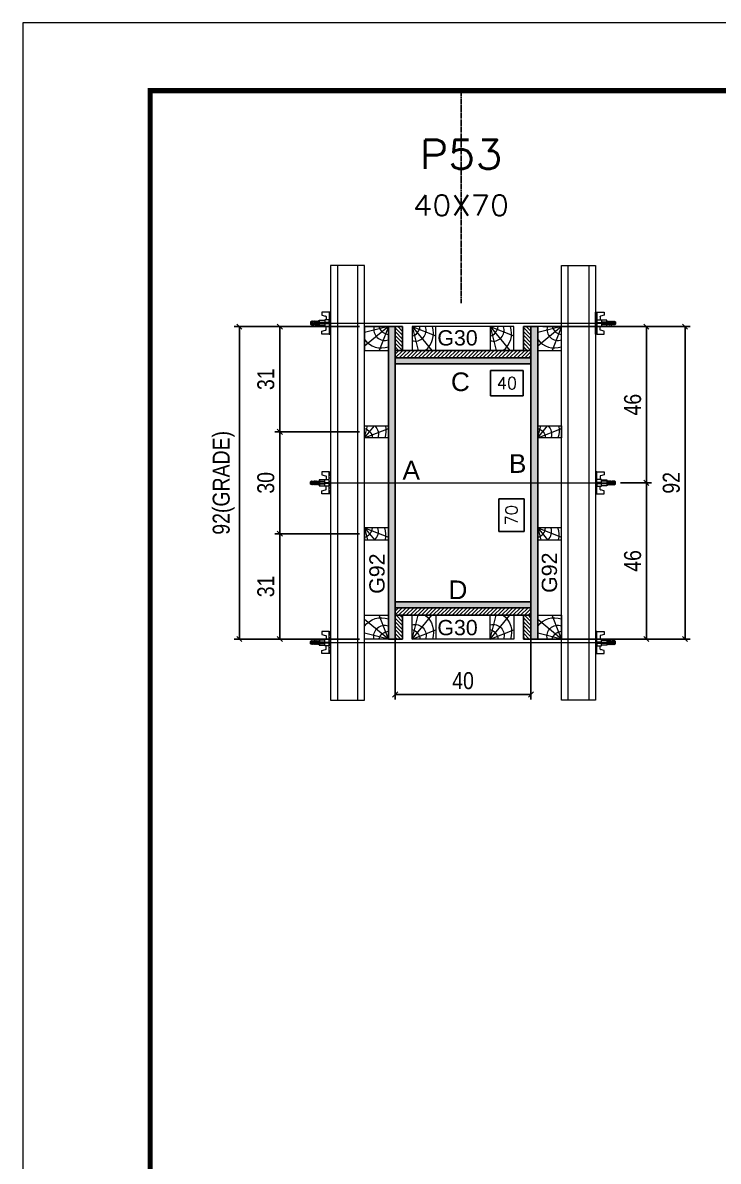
# Model space of a CAD drawing. Extents: x 2949 to 9203, y -16089 to 12527.
# Drawn here: x 4548 to 4957, y -8818 to -8148 of the extents above; entities that cross this region are included whole.
import ezdxf
from ezdxf.enums import TextEntityAlignment as Align

# ---------------------------------------------------------------- set-up
doc = ezdxf.new("R2010")
doc.units = 0
doc.linetypes.add('DASHED', pattern=[0.75, 0.5, -0.25])
doc.linetypes.add('HIDDEN', pattern=[0.375, 0.25, -0.125])
for name, color, linetype in [('CHAPA', 1, 'Continuous'), ('COTA', 241, 'Continuous'), ('MEIO_PONT', 93, 'Continuous'), ('Painéis', 200, 'Continuous'), ('SARRAFO', 251, 'Continuous'), ('Texto de Titulo', 7, 'Continuous'), ('Texto Qtd Sarr', 242, 'Continuous'), ('TEXTO_GERAL', 7, 'Continuous')]:
    doc.layers.add(name, color=color, linetype=linetype)
for name, color, linetype, lineweight in [('Folhas', 255, 'Continuous', 9), ('Hachura', 251, 'Continuous', 9), ('Madeira', 126, 'Continuous', 18), ('Perfil Metálico', 224, 'Continuous', 18), ('SARRAFO DE PRESSAO', 251, 'DASHED', 9), ('Texto Seção', 7, 'Continuous', 15)]:
    doc.layers.add(name, color=color, linetype=linetype, lineweight=lineweight)
doc.styles.add('ARIAL', font='arial.ttf')
doc.styles.add('COTA TECNICA 2X', font='techl___.ttf', dxfattribs={"height": 10})
doc.styles.add('ROMANS', font='romans.shx')
doc.styles.add('SANSSERIF', font='sas_____.pfb')
doc.dimstyles.new('SECAO PILAR', dxfattribs={"dimtxt": 10, "dimasz": 3, "dimexe": 3, "dimexo": 3, "dimgap": 3, "dimtad": 1, "dimdec": 1, "dimlfac": 0.5, "dimzin": 12, "dimdsep": 46, "dimtxsty": 'COTA TECNICA 2X', "dimblk1": 'OBLIQUE', "dimblk2": 'OBLIQUE', "dimsah": 1, "dimcen": 0.9, "dimclrd": 256, "dimclre": 256, "dimclrt": 256, "dimadec": 1, "dimazin": 3, "dimtfac": 1, "dimtdec": 1, "dimtmove": 0, "dimatfit": 3, "dimfxl": 1, "dimtolj": 1, "dimtzin": 12, "dimarcsym": 0})
doc.dimstyles.new('SECÇÃO 2', dxfattribs={"dimtxt": 7, "dimasz": 6, "dimexe": 0.18, "dimexo": 2, "dimgap": -4, "dimtad": 3, "dimdec": 1, "dimlfac": 0.5, "dimzin": 12, "dimdsep": 46, "dimtxsty": 'ROMANS', "dimblk": 'ARCHTICK', "dimcen": 0.09, "dimse1": 1, "dimse2": 1, "dimsd1": 1, "dimsd2": 1, "dimclrd": 180, "dimclre": 5, "dimclrt": 1, "dimadec": 0, "dimazin": 3, "dimtfac": 1, "dimtdec": 1, "dimtofl": 0, "dimtmove": 0, "dimatfit": 3, "dimldrblk": 'ARCHTICK', "dimfxl": 1, "dimtolj": 1, "dimtzin": 0, "dimarcsym": 0})

# ---------------------------------------------------------------- blocks, each defined once
blk = doc.blocks.new('9999999999')
at = {"layer": 'Folhas'}
blk.add_lwpolyline([(98138.98, 34190.21), (99623.98, 34190.21), (99623.98, 35240.21), (98138.98, 35240.21)], close=True, dxfattribs=at)
at = {"layer": 'Folhas', "color": 30, "const_width": 3}
blk.add_lwpolyline([(98213.98, 34230.21), (99583.98, 34230.21), (99583.98, 35200.21), (98213.98, 35200.21)], close=True, dxfattribs=at)
blk = doc.blocks.new('titulo1')
at = {"layer": 'Defpoints', "color": 252, "linetype": 'HIDDEN', "ltscale": 2}
blk.add_line((0, 0), (0, 125), dxfattribs=at)
at = {"layer": 'Defpoints', "style": 'ROMANS', "oblique": 15}
blk.add_attdef('FOLHA', text='', height=10, dxfattribs=at).set_placement((0, 15.58), align=Align.MIDDLE_CENTER)
at = {"layer": 'Texto Qtd Sarr', "color": 3, "style": 'ROMANS', "oblique": 15}
for tag, height, p in [('TITULO', 17, (0, 71.45)), ('SEÇÃO', 12, (0, 41.55))]:
    blk.add_attdef(tag, text='', height=height, dxfattribs=at).set_placement(p, align=Align.MIDDLE_CENTER)
blk = doc.blocks.new('*D2268')
at = {"layer": 'COTA', "color": 180, "lineweight": -2, "transparency": 16777216}
for p, q in [((4842.91, -8427.89), (4827.91, -8427.89)), ((4827.91, -8427.89), (4827.91, -8447.23)), ((4842.91, -8447.23), (4842.91, -8427.89)), ((4827.91, -8447.23), (4842.91, -8447.23))]:
    blk.add_line(p, q, dxfattribs=at)
at = {"layer": 'Defpoints', "color": 0, "transparency": 16777216}
for p in [(4766.91, -8348.49), (4766.91, -8488.49), (4846.91, -8488.49)]:
    blk.add_point(p, dxfattribs=at)
at = {"layer": 'COTA', "color": 1, "transparency": 16777216, "insert": (4835.41, -8437.56), "char_height": 7, "attachment_point": 5, "rotation": 90, "style": 'ROMANS'}
blk.add_mtext('\\A1;70', dxfattribs=at)
blk = doc.blocks.new('_ArchTick')
at = {"color": 0, "linetype": 'ByBlock', "const_width": 0.15}
blk.add_lwpolyline([(-0.5, -0.5), (0.5, 0.5)], dxfattribs=at)
blk = doc.blocks.new('_Oblique')
at = {"color": 0, "linetype": 'ByBlock', "lineweight": -2}
blk.add_line((-0.5, -0.5), (0.5, 0.5), dxfattribs=at)
blk = doc.blocks.new('*D2269')
at = {"layer": 'COTA', "lineweight": -2, "transparency": 16777216}
for p, q in [((4853.91, -8326.49), (4940.69, -8326.49)), ((4937.69, -8326.49), (4937.69, -8510.49)), ((4853.91, -8510.49), (4940.69, -8510.49))]:
    blk.add_line(p, q, dxfattribs=at)
at = {"layer": 'Defpoints', "color": 0, "transparency": 16777216}
for p in [(4850.91, -8326.49), (4850.91, -8510.49), (4937.69, -8510.49)]:
    blk.add_point(p, dxfattribs=at)
at = {"layer": 'COTA', "lineweight": -2, "transparency": 16777216, "xscale": 3, "yscale": 3, "zscale": 3}
for p, rotation in [((4937.69, -8326.49), 90), ((4937.69, -8510.49), 270)]:
    blk.add_blockref('_Oblique', p, dxfattribs=dict(at, rotation=rotation))
at = {"layer": 'COTA', "transparency": 16777216, "insert": (4929.6, -8418.49), "char_height": 10, "attachment_point": 5, "rotation": 90, "style": 'COTA TECNICA 2X'}
blk.add_mtext('\\A1;92', dxfattribs=at)
blk = doc.blocks.new('*D2270')
at = {"layer": 'COTA', "lineweight": -2, "transparency": 16777216}
for p, q in [((4887.91, -8326.49), (4917.92, -8326.49)), ((4914.92, -8326.49), (4914.92, -8418.49)), ((4899.71, -8418.49), (4917.92, -8418.49))]:
    blk.add_line(p, q, dxfattribs=at)
at = {"layer": 'Defpoints', "color": 0, "transparency": 16777216}
for p in [(4884.91, -8326.49), (4896.71, -8418.49), (4914.92, -8418.49)]:
    blk.add_point(p, dxfattribs=at)
at = {"layer": 'COTA', "lineweight": -2, "transparency": 16777216, "xscale": 3, "yscale": 3, "zscale": 3}
for p, rotation in [((4914.92, -8326.49), 90), ((4914.92, -8418.49), 270)]:
    blk.add_blockref('_Oblique', p, dxfattribs=dict(at, rotation=rotation))
at = {"layer": 'COTA', "transparency": 16777216, "insert": (4906.82, -8372.49), "char_height": 10, "attachment_point": 5, "rotation": 90, "style": 'COTA TECNICA 2X'}
blk.add_mtext('\\A1;46', dxfattribs=at)
blk = doc.blocks.new('*D2271')
at = {"layer": 'COTA', "lineweight": -2, "transparency": 16777216}
for p, q in [((4899.71, -8418.49), (4917.92, -8418.49)), ((4914.92, -8510.49), (4914.92, -8418.49)), ((4887.91, -8510.49), (4917.92, -8510.49))]:
    blk.add_line(p, q, dxfattribs=at)
at = {"layer": 'Defpoints', "color": 0, "transparency": 16777216}
for p in [(4896.71, -8418.49), (4914.92, -8418.49), (4884.91, -8510.49)]:
    blk.add_point(p, dxfattribs=at)
at = {"layer": 'COTA', "lineweight": -2, "transparency": 16777216, "xscale": 3, "yscale": 3, "zscale": 3}
for p, rotation in [((4914.92, -8418.49), 90), ((4914.92, -8510.49), 270)]:
    blk.add_blockref('_Oblique', p, dxfattribs=dict(at, rotation=rotation))
at = {"layer": 'COTA', "transparency": 16777216, "insert": (4906.82, -8464.49), "char_height": 10, "attachment_point": 5, "rotation": 90, "style": 'COTA TECNICA 2X'}
blk.add_mtext('\\A1;46', dxfattribs=at)
blk = doc.blocks.new('*D2272')
at = {"layer": 'COTA', "color": 180, "lineweight": -2, "transparency": 16777216}
for p, q in [((4842.41, -8352.28), (4823.08, -8352.28)), ((4823.08, -8352.28), (4823.08, -8367.28)), ((4842.41, -8367.28), (4842.41, -8352.28)), ((4823.08, -8367.28), (4842.41, -8367.28))]:
    blk.add_line(p, q, dxfattribs=at)
at = {"layer": 'Defpoints', "color": 0, "transparency": 16777216}
for p in [(4766.91, -8348.49), (4846.91, -8348.49), (4846.91, -8371.28)]:
    blk.add_point(p, dxfattribs=at)
at = {"layer": 'COTA', "color": 1, "transparency": 16777216, "insert": (4832.75, -8359.78), "char_height": 7, "attachment_point": 5, "style": 'ROMANS'}
blk.add_mtext('\\A1;40', dxfattribs=at)
blk = doc.blocks.new('PONTALETE')
at = {"layer": 'Madeira'}
for q in [(2.71, 7), (7, 5.76), (7, 1.74)]:
    blk.add_line((0, 0), q, dxfattribs=at)
blk.add_lwpolyline([(0, 0), (7, 0), (7, 7), (0, 7)], close=True, dxfattribs=at)
for centre, radius, start, end in [((2.04, 0.06), 6.23, 37.2818, 109.0913), ((1.09, 0.9), 3.19, 343.603, 109.9847), ((-0.21, -0.78), 3.09, 14.6322, 86.0383)]:
    blk.add_arc(centre, radius, start, end, dxfattribs=at)
blk = doc.blocks.new('*D2273')
at = {"layer": 'COTA', "lineweight": -2, "transparency": 16777216}
for p, q in [((4745.91, -8326.49), (4672.14, -8326.49)), ((4675.14, -8326.49), (4675.14, -8510.49)), ((4745.91, -8510.49), (4672.14, -8510.49))]:
    blk.add_line(p, q, dxfattribs=at)
at = {"layer": 'Defpoints', "color": 0, "transparency": 16777216}
for p in [(4748.91, -8326.49), (4675.14, -8510.49), (4748.91, -8510.49)]:
    blk.add_point(p, dxfattribs=at)
at = {"layer": 'COTA', "lineweight": -2, "transparency": 16777216, "xscale": 3, "yscale": 3, "zscale": 3}
for p, rotation in [((4675.14, -8326.49), 90), ((4675.14, -8510.49), 270)]:
    blk.add_blockref('_Oblique', p, dxfattribs=dict(at, rotation=rotation))
at = {"layer": 'COTA', "transparency": 16777216, "insert": (4665.92, -8418.49), "char_height": 10, "attachment_point": 5, "rotation": 90, "style": 'COTA TECNICA 2X'}
blk.add_mtext('\\A1;92(GRADE)', dxfattribs=at)
blk = doc.blocks.new('MEIO PONTALETE')
at = {"layer": 'Madeira'}
for q in [(2.71, 7), (3.5, 2.88), (3.5, 0.87)]:
    blk.add_line((0, 0), q, dxfattribs=at)
blk.add_lwpolyline([(0, 0), (3.5, 0), (3.5, 7), (0, 7)], close=True, dxfattribs=at)
for centre, radius, start, end in [((2.04, 0.06), 6.23, 76.4499, 109.0913), ((1.09, 0.9), 3.19, 40.9063, 109.9847), ((-0.21, -0.78), 3.09, 14.6322, 86.0383)]:
    blk.add_arc(centre, radius, start, end, dxfattribs=at)
blk = doc.blocks.new('*D2274')
at = {"layer": 'COTA', "lineweight": -2, "transparency": 16777216}
for p, q in [((4745.91, -8448.49), (4695.98, -8448.49)), ((4698.98, -8448.49), (4698.98, -8510.49)), ((4745.91, -8510.49), (4695.98, -8510.49))]:
    blk.add_line(p, q, dxfattribs=at)
at = {"layer": 'Defpoints', "color": 0, "transparency": 16777216}
for p in [(4748.91, -8448.49), (4698.98, -8510.49), (4748.91, -8510.49)]:
    blk.add_point(p, dxfattribs=at)
at = {"layer": 'COTA', "lineweight": -2, "transparency": 16777216, "xscale": 3, "yscale": 3, "zscale": 3}
for p, rotation in [((4698.98, -8448.49), 90), ((4698.98, -8510.49), 270)]:
    blk.add_blockref('_Oblique', p, dxfattribs=dict(at, rotation=rotation))
at = {"layer": 'COTA', "transparency": 16777216, "insert": (4690.76, -8479.49), "char_height": 10, "attachment_point": 5, "rotation": 90, "style": 'COTA TECNICA 2X'}
blk.add_mtext('\\A1;31', dxfattribs=at)
blk = doc.blocks.new('C')
at = {"layer": 'Hachura', "color": 0}
for p, q in [((0, 3.22), (0, -3.22)), ((0.45, 3.22), (0, 3.22)), ((0.46, 3.16), (0, 3.16)), ((0.46, 3.05), (0, 3.05)), ((0.46, 2.88), (0, 2.88)), ((0, 2.75), (0, -1.16)), ((0.46, 2.65), (0, 2.65)), ((0.46, 2.23), (0, 2.23)), ((0.46, 1.51), (0, 1.51)), ((0.39, 0.49), (0.17, 0.49)), ((0.45, -3.23), (0.45, 3.22)), ((0.45, 3.22), (2.58, 3.22)), ((1.74, 0.97), (0.45, 0.97)), ((1.45, 0.1), (0.45, 0.1)), ((1.35, 1.94), (1.35, 0.96)), ((2.58, 2.39), (1.47, 2.09)), ((1.74, -0.97), (1.74, 0.97)), ((1.74, 0.97), (1.74, 0.84)), ((1.74, 0.97), (1.74, 0.84)), ((1.74, 0.84), (3.35, 0.84)), ((3.35, 0.45), (1.74, 0.45)), ((2.58, 3.22), (2.58, 2.39)), ((3.32, 0.84), (3.32, -0.84)), ((3.35, 0.84), (3.35, -0.84)), ((3.68, 0.45), (3.35, 0.45)), ((3.84, -0.52), (3.35, 0.45)), ((3.35, 0.06), (3.67, -0.57)), ((3.68, 0.45), (4.16, -0.52)), ((3.72, 0.5), (4.25, -0.57)), ((4.37, -0.55), (3.83, 0.53)), ((4.15, 0.45), (3.93, 0.45)), ((4.42, -0.52), (3.93, 0.45)), ((4.15, 0.45), (4.26, 0.45)), ((4.26, 0.45), (4.74, -0.52)), ((4.3, 0.5), (4.83, -0.57)), ((4.95, -0.55), (4.41, 0.53)), ((4.51, 0.45), (4.84, 0.45)), ((5, -0.52), (4.51, 0.45)), ((4.84, 0.45), (5.32, -0.52)), ((4.88, 0.5), (5.41, -0.57)), ((5.53, -0.55), (4.99, 0.53)), ((5.58, -0.52), (5.09, 0.45)), ((5.42, 0.45), (5.09, 0.45)), ((5.58, -0.52), (5.09, 0.45)), ((5.42, 0.45), (5.74, -0.19)), ((5.46, 0.5), (5.74, -0.07)), ((5.74, 0.19), (5.57, 0.53)), ((5.74, 0.32), (5.68, 0.45)), ((5.68, 0.45), (5.74, 0.45)), ((5.74, 0.45), (5.9, 0.29)), ((5.74, 0.45), (5.74, -0.52)), ((5.9, -0.36), (5.9, 0.29)), ((0.45, 0), (0, 0)), ((0.46, -1.52), (0, -1.52)), ((0.46, -2.23), (0, -2.23)), ((0.46, -2.65), (0, -2.65)), ((0.46, -2.88), (0, -2.88)), ((0.46, -3.05), (0, -3.05)), ((0.46, -3.16), (0, -3.16)), ((0, -3.22), (2.57, -3.22)), ((0.08, -0.48), (0.29, -0.48)), ((0.29, -0.48), (0.4, -0.48)), ((0.45, 0), (0.45, -0.97)), ((0.45, -0.16), (1.45, -0.16)), ((0.45, -0.65), (0.45, -0.32)), ((0.45, -3.23), (0.45, -0.65)), ((0.45, -0.97), (1.74, -0.97)), ((1.35, -1.94), (1.35, -0.97)), ((2.58, -2.39), (1.47, -2.1)), ((3.35, -0.32), (1.74, -0.32)), ((3.35, -0.84), (1.74, -0.84)), ((2.58, -3.23), (2.58, -2.39)), ((3.35, -0.07), (3.58, -0.52)), ((3.35, -0.52), (3.58, -0.52)), ((3.84, -0.52), (4.16, -0.52)), ((4.42, -0.52), (4.74, -0.52)), ((4.63, -0.52), (4.74, -0.52)), ((5, -0.52), (5.32, -0.52)), ((5.58, -0.52), (5.74, -0.52)), ((5.74, -0.52), (5.9, -0.36)), ((5.74, -0.52), (5.74, -0.52))]:
    blk.add_line(p, q, dxfattribs=at)
for centre, radius, start, end in [((1.52, 1.94), 0.161, 104.7436, 180), ((1.44, -0.03), 0.129, 272.695, 87.305), ((3.81, 0.39), 0.143, 25.5688, 154.4312), ((4.39, 0.39), 0.143, 25.5688, 154.4312), ((4.97, 0.39), 0.143, 25.5688, 154.4312), ((5.55, 0.39), 0.143, 25.5688, 154.4312), ((0.17, -0.37), 0.174, 221.744, 317.8592), ((1.52, -1.94), 0.161, 180, 255.2564), ((3.71, -0.4), 0.174, 222.1408, 318.256), ((4.29, -0.4), 0.174, 222.1408, 318.256), ((4.87, -0.4), 0.174, 222.1408, 318.256), ((5.45, -0.4), 0.174, 222.1408, 318.256), ((5.61, -0.4), 0.174, 317.8592, 318.256)]:
    blk.add_arc(centre, radius, start, end, dxfattribs=at)
blk = doc.blocks.new('*D2275')
at = {"layer": 'COTA', "lineweight": -2, "transparency": 16777216}
for p, q in [((4745.91, -8326.49), (4695.98, -8326.49)), ((4698.98, -8326.49), (4698.98, -8388.49)), ((4745.91, -8388.49), (4695.98, -8388.49))]:
    blk.add_line(p, q, dxfattribs=at)
at = {"layer": 'Defpoints', "color": 0, "transparency": 16777216}
for p in [(4748.91, -8326.49), (4698.98, -8388.49), (4748.91, -8388.49)]:
    blk.add_point(p, dxfattribs=at)
at = {"layer": 'COTA', "lineweight": -2, "transparency": 16777216, "xscale": 3, "yscale": 3, "zscale": 3}
for p, rotation in [((4698.98, -8326.49), 90), ((4698.98, -8388.49), 270)]:
    blk.add_blockref('_Oblique', p, dxfattribs=dict(at, rotation=rotation))
at = {"layer": 'COTA', "transparency": 16777216, "insert": (4690.76, -8357.49), "char_height": 10, "attachment_point": 5, "rotation": 90, "style": 'COTA TECNICA 2X'}
blk.add_mtext('\\A1;31', dxfattribs=at)
blk = doc.blocks.new('*D2276')
at = {"layer": 'COTA', "lineweight": -2, "transparency": 16777216}
for p, q in [((4745.91, -8388.49), (4695.98, -8388.49)), ((4698.98, -8388.49), (4698.98, -8448.49)), ((4745.91, -8448.49), (4695.98, -8448.49))]:
    blk.add_line(p, q, dxfattribs=at)
at = {"layer": 'Defpoints', "color": 0, "transparency": 16777216}
for p in [(4748.91, -8388.49), (4698.98, -8448.49), (4748.91, -8448.49)]:
    blk.add_point(p, dxfattribs=at)
at = {"layer": 'COTA', "lineweight": -2, "transparency": 16777216, "xscale": 3, "yscale": 3, "zscale": 3}
for p, rotation in [((4698.98, -8388.49), 90), ((4698.98, -8448.49), 270)]:
    blk.add_blockref('_Oblique', p, dxfattribs=dict(at, rotation=rotation))
at = {"layer": 'COTA', "transparency": 16777216, "insert": (4690.76, -8418.49), "char_height": 10, "attachment_point": 5, "rotation": 90, "style": 'COTA TECNICA 2X'}
blk.add_mtext('\\A1;30', dxfattribs=at)
blk = doc.blocks.new('*D2293')
at = {"layer": 'COTA', "lineweight": -2, "transparency": 16777216}
for p, q in [((4766.91, -8495.09), (4766.91, -8546.13)), ((4846.91, -8495.09), (4846.91, -8546.13)), ((4766.91, -8543.13), (4846.91, -8543.13))]:
    blk.add_line(p, q, dxfattribs=at)
at = {"layer": 'Defpoints', "color": 0, "transparency": 16777216}
for p in [(4766.91, -8492.09), (4846.91, -8492.09), (4846.91, -8543.13)]:
    blk.add_point(p, dxfattribs=at)
at = {"layer": 'COTA', "lineweight": -2, "transparency": 16777216, "xscale": 3, "yscale": 3, "zscale": 3, "rotation": 180}
blk.add_blockref('_Oblique', (4766.91, -8543.13), dxfattribs=at)
at = {"layer": 'COTA', "lineweight": -2, "transparency": 16777216, "xscale": 3, "yscale": 3, "zscale": 3}
blk.add_blockref('_Oblique', (4846.91, -8543.13), dxfattribs=at)
at = {"layer": 'COTA', "transparency": 16777216, "insert": (4806.91, -8535.03), "char_height": 10, "attachment_point": 5, "style": 'COTA TECNICA 2X'}
blk.add_mtext('\\A1;40', dxfattribs=at)

msp = doc.modelspace()

# ---------------------------------------------------------------- hatches: boundary and pattern name
at = {"layer": 'Hachura'}
h = msp.add_hatch(color=256, dxfattribs=at)
h.dxf.hatch_style = 1
h.paths.add_polyline_path([(4766.91, -8510.49), (4762.91, -8510.49), (4762.91, -8326.49), (4766.91, -8326.49)])
h = msp.add_hatch(color=256, dxfattribs=at)
h.dxf.hatch_style = 1
h.paths.add_polyline_path([(4766.91, -8510.49), (4762.91, -8510.49), (4762.91, -8326.49), (4766.91, -8326.49)])
h = msp.add_hatch(dxfattribs=at)
h.set_pattern_fill('ANSI31', color=256, scale=0.5, angle=90, style=0)
h.set_pattern_definition([(135, (-18124.4938, 797.4608), (-1.12253202, -1.12253202), [])])
h.paths.add_polyline_path([(4766.91, -8340.49), (4771.31, -8340.49), (4771.31, -8326.49), (4766.91, -8326.49)])
h = msp.add_hatch(dxfattribs=at)
h.set_pattern_fill('ANSI31', color=256, scale=0.5, angle=90, style=0)
h.set_pattern_definition([(135, (-18082.4938, 797.4608), (-1.12253202, -1.12253202), [])])
h.paths.add_polyline_path([(4846.91, -8340.49), (4842.51, -8340.49), (4842.51, -8326.49), (4846.91, -8326.49)])
h = msp.add_hatch(color=256, dxfattribs=at)
h.dxf.hatch_style = 1
h.paths.add_polyline_path([(4846.91, -8510.49), (4850.91, -8510.49), (4850.91, -8326.49), (4846.91, -8326.49)])
h = msp.add_hatch(color=256, dxfattribs=at)
h.dxf.hatch_style = 1
h.paths.add_polyline_path([(4846.91, -8510.49), (4850.91, -8510.49), (4850.91, -8326.49), (4846.91, -8326.49)])
h = msp.add_hatch(dxfattribs=at)
h.set_pattern_fill('ANSI31', color=256, scale=0.5, style=0)
h.set_pattern_definition([(45, (13940.8662, 14584.5172), (-1.12253202, 1.12253202), [])])
h.paths.add_polyline_path([(4846.91, -8344.89), (4846.91, -8340.49), (4766.91, -8340.49), (4766.91, -8344.89)])
h = msp.add_hatch(color=256, dxfattribs=at)
h.dxf.hatch_style = 1
h.paths.add_polyline_path([(4766.91, -8344.89), (4766.91, -8348.49), (4846.91, -8348.49), (4846.91, -8344.89)])
h = msp.add_hatch(color=256, dxfattribs=at)
h.dxf.hatch_style = 1
h.paths.add_polyline_path([(4766.91, -8344.89), (4766.91, -8348.49), (4846.91, -8348.49), (4846.91, -8344.89)])
h = msp.add_hatch(color=256, dxfattribs=at)
h.dxf.hatch_style = 1
h.paths.add_polyline_path([(4766.91, -8488.49), (4766.91, -8492.09), (4846.91, -8492.09), (4846.91, -8488.49)])
h = msp.add_hatch(color=256, dxfattribs=at)
h.dxf.hatch_style = 1
h.paths.add_polyline_path([(4766.91, -8488.49), (4766.91, -8492.09), (4846.91, -8492.09), (4846.91, -8488.49)])
h = msp.add_hatch(dxfattribs=at)
h.set_pattern_fill('ANSI31', color=256, scale=0.5, style=0)
h.set_pattern_definition([(45, (13940.8662, 14610.5172), (-1.12253202, 1.12253202), [])])
h.paths.add_polyline_path([(4846.91, -8492.09), (4846.91, -8496.49), (4766.91, -8496.49), (4766.91, -8492.09)])
h = msp.add_hatch(dxfattribs=at)
h.set_pattern_fill('ANSI31', color=256, scale=0.5, angle=90, style=0)
h.set_pattern_definition([(135, (-18124.4938, 992.4608), (-1.12253202, -1.12253202), [])])
h.paths.add_polyline_path([(4766.91, -8496.49), (4771.31, -8496.49), (4771.31, -8510.49), (4766.91, -8510.49)])
h = msp.add_hatch(dxfattribs=at)
h.set_pattern_fill('ANSI31', color=256, scale=0.5, angle=90, style=0)
h.set_pattern_definition([(135, (-18082.4938, 992.4608), (-1.12253202, -1.12253202), [])])
h.paths.add_polyline_path([(4846.91, -8496.49), (4842.51, -8496.49), (4842.51, -8510.49), (4846.91, -8510.49)])

# ---------------------------------------------------------------- linework, layer by layer
at = {"layer": 'CHAPA'}
for points in [[(4766.91, -8510.49), (4762.91, -8510.49), (4762.91, -8326.49), (4766.91, -8326.49)], [(4766.91, -8510.49), (4762.91, -8510.49), (4762.91, -8326.49), (4766.91, -8326.49)], [(4846.91, -8510.49), (4850.91, -8510.49), (4850.91, -8326.49), (4846.91, -8326.49)], [(4846.91, -8510.49), (4850.91, -8510.49), (4850.91, -8326.49), (4846.91, -8326.49)], [(4766.91, -8344.89), (4766.91, -8348.49), (4846.91, -8348.49), (4846.91, -8344.89)], [(4766.91, -8344.89), (4766.91, -8348.49), (4846.91, -8348.49), (4846.91, -8344.89)], [(4766.91, -8488.49), (4766.91, -8492.09), (4846.91, -8492.09), (4846.91, -8488.49)], [(4766.91, -8488.49), (4766.91, -8492.09), (4846.91, -8492.09), (4846.91, -8488.49)]]:
    msp.add_lwpolyline(points, close=True, dxfattribs=at)
at = {"layer": 'Hachura'}
for p, q in [((4718.11, -8324.49), (4891.91, -8324.48)), ((4718.11, -8418.49), (4891.91, -8418.5)), ((4718.11, -8512.49), (4891.91, -8512.5))]:
    msp.add_line(p, q, dxfattribs=at)
at = {"layer": 'Madeira'}
for points in [[(4762.91, -8510.49), (4748.91, -8510.49), (4748.91, -8326.49), (4762.91, -8326.49)], [(4776.92, -8326.49), (4776.92, -8340.49), (4836.91, -8340.49), (4836.91, -8326.49)], [(4850.91, -8510.49), (4864.91, -8510.49), (4864.91, -8326.49), (4850.91, -8326.49)], [(4776.92, -8510.49), (4776.92, -8496.49), (4836.91, -8496.49), (4836.91, -8510.49)]]:
    msp.add_lwpolyline(points, close=True, dxfattribs=at)
at = {"layer": 'Painéis'}
msp.add_lwpolyline([(4846.91, -8348.49), (4766.91, -8348.49), (4766.91, -8488.49), (4846.91, -8488.49)], close=True, dxfattribs=at)
at = {"layer": 'Perfil Metálico'}
for points in [[(4728.91, -8546.49), (4748.91, -8546.49), (4748.91, -8290.49), (4728.91, -8290.49)], [(4744.91, -8290.49), (4732.91, -8290.49), (4732.91, -8546.49), (4744.91, -8546.49)], [(4884.91, -8546.49), (4864.91, -8546.49), (4864.91, -8290.49), (4884.91, -8290.49)], [(4868.91, -8290.49), (4880.91, -8290.49), (4880.91, -8546.49), (4868.91, -8546.49)]]:
    msp.add_lwpolyline(points, close=True, dxfattribs=at)
at = {"layer": 'SARRAFO'}
for points in [[(4771.31, -8326.49), (4771.31, -8340.49), (4766.91, -8340.49), (4766.91, -8326.49)], [(4842.51, -8326.49), (4842.51, -8340.49), (4846.91, -8340.49), (4846.91, -8326.49)], [(4766.91, -8340.49), (4846.91, -8340.49), (4846.91, -8344.89), (4766.91, -8344.89)], [(4766.91, -8496.49), (4846.91, -8496.49), (4846.91, -8492.09), (4766.91, -8492.09)], [(4771.31, -8510.49), (4771.31, -8496.49), (4766.91, -8496.49), (4766.91, -8510.49)], [(4842.51, -8510.49), (4842.51, -8496.49), (4846.91, -8496.49), (4846.91, -8510.49)]]:
    msp.add_lwpolyline(points, close=True, dxfattribs=at)

# ---------------------------------------------------------------- block references
at = {"layer": 'Hachura', "linetype": 'Continuous', "yscale": 2, "zscale": 2, "rotation": 180}
for p, xscale in [((4728.91, -8324.49), 2), ((4884.91, -8324.49), -2)]:
    msp.add_blockref('C', p, dxfattribs=dict(at, xscale=xscale))
at = {"layer": 'Hachura', "linetype": 'Continuous', "yscale": 2, "zscale": 2}
for p, xscale in [((4728.91, -8418.49), -2), ((4884.91, -8418.49), 2), ((4728.91, -8512.49), -2), ((4884.91, -8512.49), 2)]:
    msp.add_blockref('C', p, dxfattribs=dict(at, xscale=xscale))
at = {"layer": 'MEIO_PONT'}
for name, p, xscale, yscale, zscale, rotation in [('PONTALETE', (4762.91, -8326.49), 2, 2, 2, 180), ('PONTALETE', (4776.92, -8326.49), 2, 2, 2, 270), ('PONTALETE', (4822.91, -8326.49), 2, 2, 2, 270), ('PONTALETE', (4864.91, -8326.49), 2, 2, 2, 180), ('MEIO PONTALETE', (4748.91, -8391.99), -1.999999997962732, 1.999999997962732, 1.999999997962732, 270), ('MEIO PONTALETE', (4850.91, -8391.99), -1.999999997962732, 1.999999997962732, 1.999999997962732, 270), ('MEIO PONTALETE', (4748.91, -8444.99), 1.999999997962732, 1.999999997962732, 1.999999997962732, 270), ('MEIO PONTALETE', (4850.91, -8444.99), 1.999999997962732, 1.999999997962732, 1.999999997962732, 270), ('PONTALETE', (4776.92, -8510.49), -2, 2, 2, 270), ('PONTALETE', (4822.91, -8510.49), -2, 2, 2, 270)]:
    msp.add_blockref(name, p, dxfattribs=dict(at, xscale=xscale, yscale=yscale, zscale=zscale, rotation=rotation))
at = {"layer": 'MEIO_PONT', "xscale": -2, "yscale": 2, "zscale": 2}
for p in [(4762.91, -8510.49), (4864.91, -8510.49)]:
    msp.add_blockref('PONTALETE', p, dxfattribs=at)
at = {"layer": 'SARRAFO DE PRESSAO', "color": 6, "linetype": 'ByBlock'}
msp.add_blockref('9999999999', (-93591.44, -43387.82), dxfattribs=at)
at = {"layer": 'Texto Seção'}
ref = msp.add_blockref('titulo1', (4805.74, -8312.62), dxfattribs=at)
ref.add_attrib('TITULO', 'P53', dxfattribs={"layer": 'Texto de Titulo', "color": 7, "height": 17, "style": 'ROMANS', "width": 1.1}).set_placement((4805.74, -8225.12), align=Align.MIDDLE_CENTER)
ref.add_attrib('SEÇÃO', '40X70', dxfattribs={"layer": 'Texto de Titulo', "color": 7, "height": 12, "style": 'ROMANS', "width": 1.1}).set_placement((4805.74, -8255.12), align=Align.MIDDLE_CENTER)

# ---------------------------------------------------------------- texts
at = {"layer": 'TEXTO_GERAL', "style": 'ARIAL'}
for s, p in [('C', (4805.32, -8358.99)), ('A', (4776.37, -8411.04)), ('B', (4839.09, -8407.13)), ('D', (4803.92, -8481.49))]:
    msp.add_text(s, height=11, dxfattribs=at).set_placement(p, align=Align.MIDDLE_CENTER)
at = {"layer": 'TEXTO_GERAL', "color": 0, "linetype": 'Continuous', "style": 'SANSSERIF'}
for p in [(4756.19, -8483.83), (4857.75, -8483.28)]:
    msp.add_text('G92', height=9, rotation=90, dxfattribs=at).set_placement(p, align=Align.MIDDLE_LEFT)
at = {"layer": 'TEXTO_GERAL', "color": 0, "linetype": 'Continuous', "char_height": 9, "width": 285.3299, "style": 'SANSSERIF'}
for insert, attachment_point in [((4791.77, -8328.63), 1), ((4791.77, -8508.35), 7)]:
    msp.add_mtext('G30', dxfattribs=dict(at, insert=insert, attachment_point=attachment_point))

# ---------------------------------------------------------------- dimensions: what is measured, and where the dimension line sits
at = {"layer": 'COTA'}
dim = msp.add_linear_dim(base=(4675.14, -8510.49), p1=(4748.91, -8326.49), p2=(4748.91, -8510.49), angle=270, text='<>(GRADE)', dimstyle='SECAO PILAR', dxfattribs=at)
dim.commit()
dim.dimension.update_dxf_attribs({"geometry": '*D2273', "text_midpoint": (4665.92, -8418.49)})
for base, p1, p2, angle, picture, middle in [((4698.98, -8388.49), (4748.91, -8326.49), (4748.91, -8388.49), 270, '*D2275', (4690.76, -8357.49)), ((4937.69, -8510.49), (4850.91, -8326.49), (4850.91, -8510.49), 270, '*D2269', (4929.6, -8418.49)), ((4914.92, -8418.49), (4884.91, -8326.49), (4896.71, -8418.49), 270, '*D2270', (4906.82, -8372.49)), ((4698.98, -8448.49), (4748.91, -8388.49), (4748.91, -8448.49), 270, '*D2276', (4690.76, -8418.49)), ((4914.92, -8418.49), (4884.91, -8510.49), (4896.71, -8418.49), 90, '*D2271', (4906.82, -8464.49)), ((4698.98, -8510.49), (4748.91, -8448.49), (4748.91, -8510.49), 270, '*D2274', (4690.76, -8479.49))]:
    dim = msp.add_linear_dim(base=base, p1=p1, p2=p2, angle=angle, dimstyle='SECAO PILAR', dxfattribs=at)
    dim.commit()
    dim.dimension.update_dxf_attribs({"geometry": picture, "text_midpoint": middle})
dim = msp.add_linear_dim(base=(4846.91, -8488.49), p1=(4766.91, -8348.49), p2=(4766.91, -8488.49), angle=270, dimstyle='SECÇÃO 2', dxfattribs=at)
dim.commit()
dim.dimension.update_dxf_attribs({"geometry": '*D2268', "text_midpoint": (4846.91, -8437.56), "dimtype": 160})
dim = msp.add_linear_dim(base=(4846.91, -8371.28), p1=(4766.91, -8348.49), p2=(4846.91, -8348.49), dimstyle='SECÇÃO 2', dxfattribs=at)
dim.commit()
dim.dimension.update_dxf_attribs({"geometry": '*D2272', "text_midpoint": (4832.75, -8371.28), "dimtype": 160})
dim = msp.add_linear_dim(base=(4846.91, -8543.13), p1=(4766.91, -8492.09), p2=(4846.91, -8492.09), dimstyle='SECAO PILAR', dxfattribs=at)
dim.commit()
dim.dimension.update_dxf_attribs({"geometry": '*D2293', "text_midpoint": (4806.91, -8535.03)})

doc.saveas('drawing.dxf')
